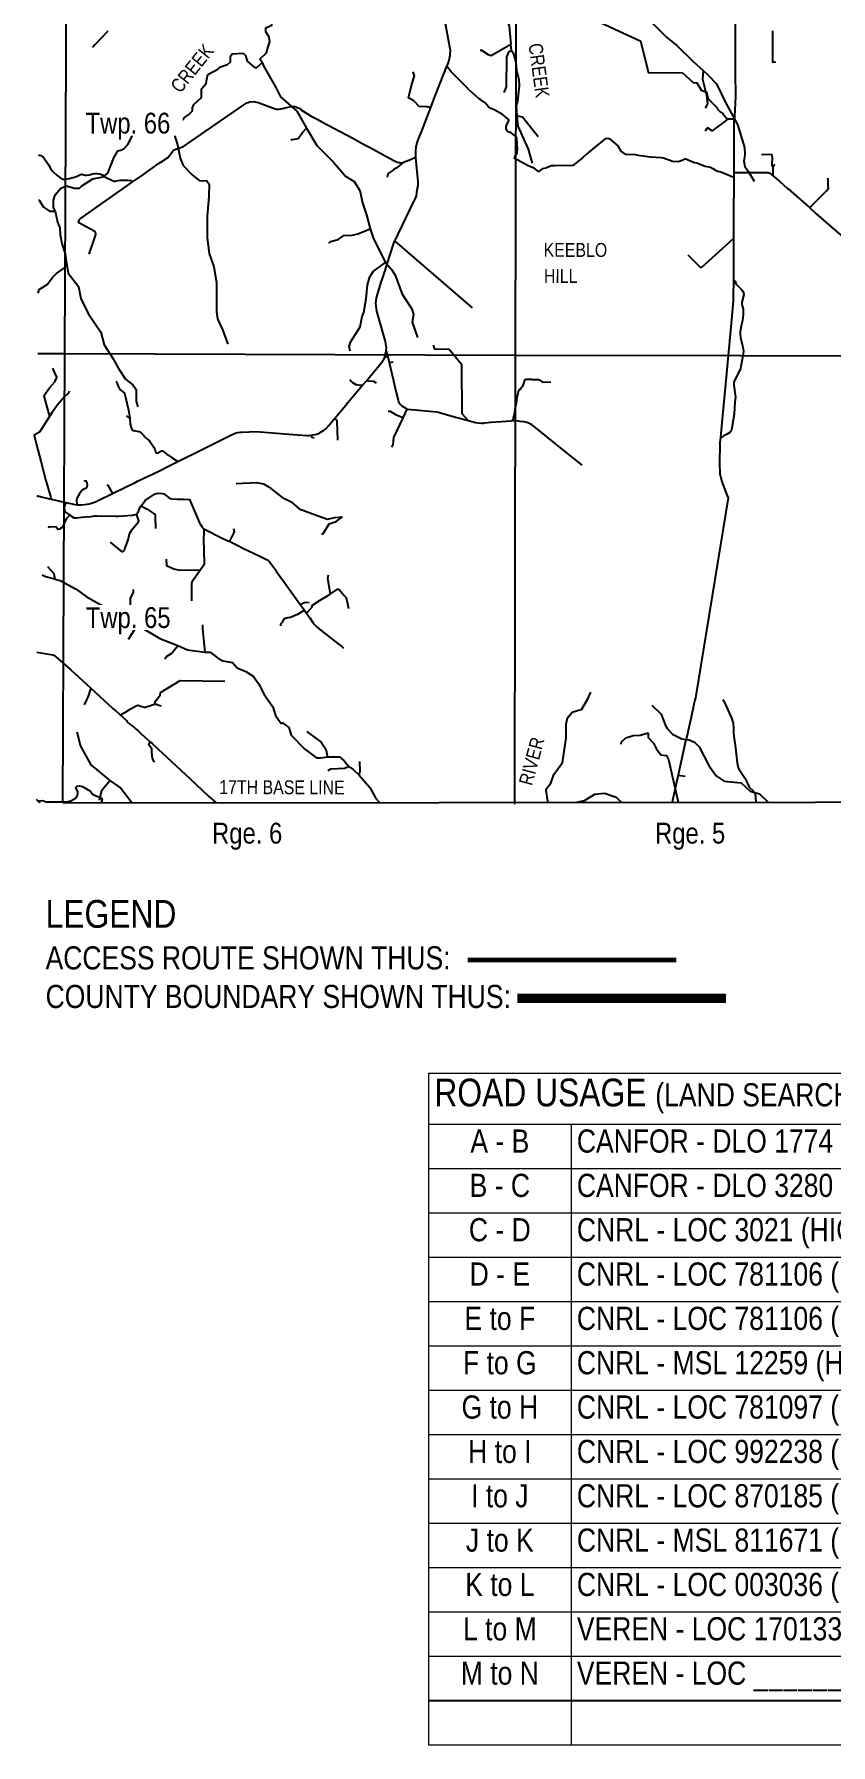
# Model space of a CAD drawing. Extents: x 408473 to 428843, y 6046006 to 6059852.
# Drawn here: x 422312 to 422656, y 6050219 to 6050958 of the extents above; entities that cross this region are included whole.
import ezdxf
from ezdxf.enums import TextEntityAlignment as Align

# ---------------------------------------------------------------- set-up
doc = ezdxf.new("R2010")
doc.units = 0
doc.header["$LTSCALE"] = 5
doc.linetypes.add('BORDER2', pattern=[22.225, 6.35, -3.175, 6.35, -3.175, 0, -3.175])
doc.layers.get('Defpoints').update_dxf_attribs({"color": 9})
doc.layers.add('2', color=7, linetype='Continuous', true_color=0x6e6e6e)
for name, color, linetype in [('21', 160, 'Continuous'), ('24', 161, 'Continuous'), ('3', 3, 'Continuous'), ('33', 20, 'Continuous'), ('35', 37, 'Continuous'), ('36', 37, 'Continuous'), ('38', 37, 'Continuous'), ('CG-NOTES', 7, 'Continuous'), ('L-TITLEDB', 4, 'Continuous'), ('P-PROPOSED', 10, 'Continuous'), ('T-WATER', 160, 'Continuous')]:
    doc.layers.add(name, color=color, linetype=linetype)
doc.layers.add('AS-COUNTY', color=7, linetype='BORDER2', lineweight=60, true_color=0xcc33ff)
doc.styles.add('0', font='ARIALN.TTF')
doc.styles.add('80', font='ARIALN.TTF', dxfattribs={"height": 10})
doc.styles.add('BOLD', font='ARIALNB.TTF')

# ---------------------------------------------------------------- blocks, each defined once
blk = doc.blocks.new('*U82')
h = blk.add_hatch(color=255)
edge = h.paths.add_edge_path()
edge.add_line((-44, -28.5), (44, -28.5))
edge.add_arc((44, -22.5), 6, 270, 360)
edge.add_line((50, -22.5), (50, 21))
edge.add_arc((44, 21), 6, 0, 90)
edge.add_line((44, 27), (-44, 27))
edge.add_arc((-44, 21), 6, 90, 180)
edge.add_line((-50, 21), (-50, -22.5))
edge.add_arc((-44, -22.5), 6, 180, 270)
at = {"color": 1, "flags": 128}
blk.add_lwpolyline([(-44, -28.5, 3, 3, 0), (44, -28.5, 3, 3, 0.414214), (50, -22.5, 3, 3, 0), (50, 21, 3, 0, 0.414214), (44, 27, 0, 0, 0), (-44, 27, 0, 0, 0.414214), (-50, 21, 0, 0, 0), (-50, -22.5, 0, 3, 0.414214)], format="xyseb", close=True, dxfattribs=at)
for points in [[(-291.22, -3.22, 0, 7.5, 0), (0, 0, 0, 0, 0)], [(248.95, -435.96, 0, 7.5, 0), (0, 0, 0, 0, 0)]]:
    blk.add_lwpolyline(points, format="xyseb", dxfattribs=at)
at = {"color": 1, "style": '80'}
blk.add_attdef('ENTER_TEXT_001', (-26.85, -4.92), '', height=10, dxfattribs=at)
blk = doc.blocks.new('*T86')
at = {"color": 0, "lineweight": -2, "transparency": 16777216}
blk.add_line((0, -270.93), (646.86, -270.93), dxfattribs=at)
at = {"layer": 'Defpoints', "color": 8, "linetype": 'ByBlock', "lineweight": 0, "transparency": 16777216}
for p, q in [((0, 0), (646.86, 0)), ((0, 0), (0, -290.08)), ((646.86, 0), (646.86, -290.08)), ((0, -21.97), (646.86, -21.97)), ((61.54, -21.97), (61.54, -290.08)), ((581.89, -21.97), (581.89, -290.08)), ((0, -41.12), (646.86, -41.12)), ((0, -60.27), (646.86, -60.27)), ((0, -79.42), (646.86, -79.42)), ((0, -98.57), (646.86, -98.57)), ((0, -117.72), (646.86, -117.72)), ((0, -136.87), (646.86, -136.87)), ((0, -156.02), (646.86, -156.02)), ((0, -175.17), (646.86, -175.17)), ((0, -194.32), (646.86, -194.32)), ((0, -213.47), (646.86, -213.47)), ((0, -232.63), (646.86, -232.63)), ((0, -251.78), (646.86, -251.78)), ((0, -290.08), (646.86, -290.08))]:
    blk.add_line(p, q, dxfattribs=at)
at = {"color": 154, "transparency": 16777216, "insert": (2.5, -2.33), "char_height": 11.99472, "width": 641.8587, "attachment_point": 1, "style": 'BOLD'}
blk.add_mtext('{\\fArial Narrow|b0|i0|c0|p34;\\C14;ROAD USAGE\\fArial Narrow|b1|i0|c0|p34;\\H0.99999x; \\fArial Narrow|b0|i0|c0|p34;\\H0.83333x;\\C256;(LAND SEARCH CURRENT AS OF 09/18/24)}', dxfattribs=at)
at = {"transparency": 16777216, "style": '0'}
for s, insert, char_height, width, attachment_point in [('A - B', (30.77, -24.3), 9.996, 56.5425, 2), ('CANFOR - DLO 1774 (HIGH GRADE GRAVEL ROAD) CANFOR CUT-ACROSS', (64.04, -24.3), 9.9956, 515.3471, 1), ('11.6 km', (644.36, -24.3), 9.996, 59.9736, 3), ('B - C', (30.77, -43.45), 9.996, 56.5425, 2), ('CANFOR - DLO 3280 (HIGH GRADE GRAVEL ROAD) CANFOR CUT-ACROSS', (64.04, -43.45), 9.9956, 515.3471, 1), ('28.3 km', (644.36, -43.45), 9.996, 59.9736, 3), ('C - D', (30.77, -62.6), 9.996, 56.5425, 2), ("CNRL - LOC 3021 (HIGH GRADE GRAVEL ROAD) - 'D' ROAD", (64.04, -62.6), 9.9956, 515.3471, 1), ('4.9 km', (644.36, -62.6), 9.996, 59.9736, 3), ("CNRL - LOC 781106 (HIGH GRADE GRAVEL ROAD) - SOUTH 'D' ROAD", (64.04, -81.75), 9.9956, 515.3471, 1), ('1.4 km', (644.36, -81.75), 9.996, 59.9736, 3), ('D - E', (30.77, -81.75), 9.996, 56.5425, 2), ('E to F', (30.77, -100.9), 9.996, 56.5425, 2), ("CNRL - LOC 781106 (HIGH GRADE GRAVEL ROAD) - SOUTH 'D' ROAD", (64.04, -100.9), 9.9956, 515.3471, 1), ('1.5 km', (644.36, -100.9), 9.996, 59.9736, 3), ('F to G', (30.77, -120.05), 9.996, 56.5425, 2), ("CNRL - MSL 12259 (HIGH GRADE GRAVEL ROAD) - SOUTH 'D' ROAD", (64.04, -120.05), 9.9956, 515.3471, 1), ('0.1 km', (644.36, -120.05), 9.996, 59.9736, 3), ('G to H', (30.77, -139.2), 9.996, 56.5425, 2), ("CNRL - LOC 781097 (HIGH GRADE GRAVEL ROAD) - SOUTH 'D' ROAD", (64.04, -139.2), 9.9956, 515.3471, 1), ('4.7 km', (644.36, -139.2), 9.996, 59.9736, 3), ('H to I', (30.77, -158.36), 9.996, 56.5425, 2), ("CNRL - LOC 992238 (HIGH GRADE GRAVEL ROAD) - SOUTH 'D' ROAD", (64.04, -158.36), 9.9956, 515.3471, 1), ('0.5 km', (644.36, -158.36), 9.996, 59.9736, 3), ("CNRL - LOC 870185 (HIGH GRADE GRAVEL ROAD) - SOUTH 'D' ROAD", (64.04, -177.51), 9.9956, 515.3471, 1), ('2.7 km', (644.36, -177.51), 9.996, 59.9736, 3), ('I to J', (30.77, -177.51), 9.996, 56.5425, 2), ('J to K', (30.77, -196.66), 9.996, 56.5425, 2), ("CNRL - MSL 811671 (HIGH GRADE GRAVEL ROAD) - SOUTH 'D' ROAD", (64.04, -196.66), 9.9956, 515.3471, 1), ('0.1 km', (644.36, -196.66), 9.996, 59.9736, 3), ('K to L', (30.77, -215.81), 9.996, 56.5425, 2), ('CNRL - LOC 003036 (HIGH GRADE GRAVEL ROAD) - BIRCH WOOD ROAD', (64.04, -215.81), 9.9956, 515.3471, 1), ('0.3 km', (644.36, -215.81), 9.996, 59.9736, 3), ('L to M', (30.77, -234.96), 9.996, 56.5425, 2), ('VEREN - LOC 170133 (WINTER ACCESS) - BIRCH WOOD ROAD', (64.04, -234.96), 9.9956, 515.3471, 1), ('0.5 km', (644.36, -234.96), 9.996, 59.9736, 3), ('M to N', (30.77, -254.11), 9.996, 56.5425, 2), ('VEREN - LOC ______ (WINTER ACCESS) - BIRCH WOOD ROAD', (64.04, -254.11), 9.9956, 515.3471, 1), ('1.2 km', (644.36, -254.11), 9.996, 59.9736, 3), ('57.8 km', (644.36, -273.26), 9.996, 59.9736, 3)]:
    blk.add_mtext(s, dxfattribs=dict(at, insert=insert, char_height=char_height, width=width, attachment_point=attachment_point))

msp = doc.modelspace()

# ---------------------------------------------------------------- linework, layer by layer
at = {"layer": '2', "linetype": 'Continuous', "flags": 128}
for points in [[(422325.246, 6050820.087), (422326.08, 6051013.989)], [(422520.204, 6051013.339), (422519.784, 6050819.45)], [(422313.582, 6050820.151), (422325.246, 6050820.087)], [(422324.415, 6050626.079), (422325.246, 6050820.087)], [(422325.246, 6050820.087), (422519.784, 6050819.45)], [(422519.784, 6050819.45), (422519.368, 6050625.446)], [(422519.784, 6050819.45), (422714.35, 6050819.144)]]:
    msp.add_lwpolyline(points, dxfattribs=at)
at = {"layer": '2', "flags": 128}
msp.add_lwpolyline([(422324.415, 6050626.079), (423299.348, 6050626.932)], dxfattribs=at)
at = {"layer": '24', "linetype": 'Continuous', "flags": 128}
for points in [[(422518.089, 6050951.024), (422517.853, 6050953.769)], [(422352.767, 6050696.794), (422356.543, 6050702.766)], [(422356.543, 6050702.766), (422353.307, 6050704.528)]]:
    msp.add_lwpolyline(points, dxfattribs=at)
at = {"layer": '33', "linetype": 'Continuous', "flags": 128}
for points in [[(422614.711, 6050971.865), (422614.711, 6050971.459), (422614.701, 6050961.555), (422614.698, 6050958.45), (422614.696, 6050957.475), (422614.683, 6050952.126), (422614.675, 6050949.051), (422614.661, 6050943.207), (422614.695, 6050941.697), (422614.94, 6050930.965), (422614.787, 6050928.344), (422614.584, 6050924.953), (422614.468, 6050923.008)], [(422614.275, 6050898.273), (422614.346, 6050920.175), (422614.382, 6050921.557)], [(422614.468, 6050923.008), (422614.388, 6050921.657), (422614.382, 6050921.557)], [(422614.138, 6050869.953), (422614.14, 6050870.278), (422614.194, 6050878.312), (422614.223, 6050882.641), (422614.286, 6050892.02), (422614.279, 6050896.227)], [(422614.114, 6050850.768), (422614.115, 6050850.816), (422614.138, 6050869.953)], [(422608.564, 6050783.904), (422608.969, 6050788.62), (422609.128, 6050790.349), (422610.929, 6050809.955), (422611.501, 6050816.188), (422611.935, 6050820.912), (422612.666, 6050828.444), (422613.993, 6050842.72), (422614.083, 6050845.731), (422614.114, 6050850.768)], [(422608.14, 6050781.227), (422607.959, 6050772.545), (422608.093, 6050768.259), (422608.862, 6050765.281), (422609.099, 6050764.363), (422610.97, 6050759.423), (422611.697, 6050757.728)], [(422608.14, 6050781.227), (422608.444, 6050782.506), (422608.564, 6050783.904)], [(422611.697, 6050757.728), (422597.765, 6050672.208), (422597.556, 6050671.371), (422597.322, 6050670.434), (422596.934, 6050668.644), (422596.274, 6050665.603), (422596.064, 6050664.635), (422595.997, 6050664.328), (422593.657, 6050654.004), (422593.337, 6050652.719), (422590.687, 6050640.779), (422590.067, 6050637.988)], [(422590.067, 6050637.988), (422589.405, 6050635.004), (422589.117, 6050633.486), (422587.676, 6050627.084), (422587.503, 6050626.315)]]:
    msp.add_lwpolyline(points, dxfattribs=at)
at = {"layer": '35', "linetype": 'Continuous', "flags": 128}
for points in [[(422485.63, 6050983.811), (422485.66, 6050983.652), (422485.894, 6050982.391), (422487.994, 6050971.066), (422489.093, 6050965.145), (422491.558, 6050951.855), (422491.622, 6050950.975), (422491.556, 6050949.645), (422491.519, 6050948.914), (422491.228, 6050947.357), (422490.725, 6050945.891), (422490.164, 6050944.446), (422490.076, 6050944.22)], [(422608.235, 6050924.489), (422607.296, 6050925.564), (422607.086, 6050926.149), (422603.259, 6050929.998), (422602.537, 6050932.868), (422600.357, 6050933.54), (422598.314, 6050936.839), (422596.8, 6050937.067), (422592.046, 6050941.288), (422577.418, 6050941.216), (422573.957, 6050954.913), (422552.871, 6050964.731), (422545.85, 6050973.427)], [(422490.076, 6050944.22), (422488.792, 6050940.912), (422485.093, 6050931.382), (422484.655, 6050930.256), (422483.151, 6050926.379), (422479.082, 6050915.898), (422478.229, 6050913.797), (422477.956, 6050913.125), (422477.559, 6050911.954), (422477.457, 6050911.653), (422476.848, 6050909.252), (422476.701, 6050907.748), (422476.7, 6050907.714)], [(422490.076, 6050944.22), (422490.431, 6050943.822)], [(422558.718, 6050912.967), (422552.344, 6050907.819), (422550.512, 6050906.256), (422548.737, 6050904.712), (422545.885, 6050902.377), (422544.653, 6050901.37), (422536.824, 6050901.124), (422535.442, 6050901.13), (422534.643, 6050900.929), (422534.382, 6050900.863), (422533.915, 6050900.632), (422533.262, 6050900.309), (422533.058, 6050900.208), (422531.42, 6050899.902), (422529.872, 6050898.7), (422529.827, 6050898.804), (422527.868, 6050900.189), (422527.301, 6050900.402), (422527.14, 6050900.463), (422526.979, 6050900.523), (422526.004, 6050900.891), (422525.38, 6050901.23), (422520.845, 6050903.696), (422519.374, 6050904.325), (422519.924, 6050905.602), (422520.605, 6050906.863), (422520.767, 6050908.278), (422520.408, 6050912.925), (422520.06, 6050913.679), (422519.457, 6050914.339), (422517.922, 6050915.499), (422517.159, 6050915.735), (422516.333, 6050916.249), (422515.873, 6050917.143), (422515.865, 6050918.197), (422516.303, 6050919.29), (422516.971, 6050920.589), (422517.028, 6050921.067), (422516.59, 6050921.535), (422514.153, 6050923.449), (422512.895, 6050924.1), (422510.984, 6050925.302), (422510.361, 6050925.461), (422509.218, 6050925.957), (422508.169, 6050926.721), (422507.526, 6050927.467), (422507.128, 6050928.045), (422504.869, 6050929.724), (422504.24, 6050930.087), (422499.336, 6050934.445), (422499.246, 6050934.525), (422493.277, 6050940.604), (422492.959, 6050940.928), (422492.045, 6050941.859), (422490.431, 6050943.822)], [(422593.325, 6050904.232), (422591.85, 6050903.559), (422590.063, 6050902.86), (422587.699, 6050903.118), (422583.715, 6050904.483), (422582.809, 6050904.67), (422578.054, 6050904.874), (422572.904, 6050905.692), (422571.719, 6050905.96), (422567.452, 6050906.071), (422565.442, 6050907.516), (422564.176, 6050909.81), (422561.379, 6050912.346), (422560.259, 6050912.824), (422558.718, 6050912.967)], [(422476.7, 6050907.714), (422476.694, 6050907.486), (422476.662, 6050906.225), (422476.691, 6050904.738)], [(422476.691, 6050904.738), (422477.557, 6050895.769), (422477.647, 6050894.319), (422477.635, 6050892.793), (422477.167, 6050889.644), (422476.897, 6050888.277), (422476.337, 6050886.823), (422475.815, 6050885.736), (422467.202, 6050867.808), (422464.279, 6050858.925), (422463.58, 6050856.456), (422462.267, 6050852.523), (422462.122, 6050852.087), (422461.869, 6050851.331), (422459.948, 6050845.226), (422459.689, 6050844.217), (422459.502, 6050842.93), (422459.417, 6050841.81), (422459.482, 6050840.564), (422459.632, 6050839.572), (422459.889, 6050838.396), (422463.6, 6050825.36), (422463.978, 6050822.631), (422463.928, 6050821.492)], [(422593.325, 6050904.232), (422593.92, 6050904.017), (422596.322, 6050902.939), (422597.23, 6050902.649), (422598.139, 6050902.507), (422598.546, 6050902.373), (422598.927, 6050902.247), (422600.692, 6050901.467), (422601.744, 6050901.073), (422604.057, 6050900.551), (422605.142, 6050900.026), (422606.209, 6050899.327), (422607.251, 6050898.935), (422608.483, 6050898.563), (422611.041, 6050897.519), (422613.028, 6050896.708)], [(422613.028, 6050896.708), (422614.279, 6050896.227)], [(422614.11, 6050851.594), (422614.798, 6050851.318), (422615.015, 6050850.327), (422615.328, 6050849.901), (422617.477, 6050847.796), (422617.927, 6050847.236), (422618.294, 6050846.448), (422618.406, 6050845.602), (422617.632, 6050842.3), (422617.652, 6050841.497), (422617.731, 6050840.794), (422618.162, 6050839.284), (422618.231, 6050838.495), (422618.222, 6050837.553), (422618.217, 6050836.963), (422617.909, 6050834.444), (422617.605, 6050833.186), (422617.172, 6050831.397), (422616.833, 6050829.547), (422616.866, 6050828.717), (422616.909, 6050828.45), (422617.098, 6050827.08), (422617.893, 6050823.498), (422618.08, 6050822.828), (422618.211, 6050821.997), (422618.277, 6050821.089), (422617.733, 6050817.501), (422617.209, 6050814.554), (422616.965, 6050813.624), (422614.959, 6050809.502), (422614.203, 6050807.949), (422614.1, 6050807.135), (422614.155, 6050806.393), (422614.783, 6050802.313), (422614.839, 6050801.202), (422614.637, 6050799.187), (422614.238, 6050793.91), (422613.203, 6050787.196), (422612.889, 6050786.512), (422612.577, 6050786.19), (422612.403, 6050786.011), (422611.039, 6050785.195), (422609.887, 6050784.63), (422608.508, 6050783.74)], [(422499.627, 6050791.045), (422496.793, 6050794.025), (422496.636, 6050815.299), (422491.168, 6050821.81), (422485.021, 6050821.998), (422484.489, 6050823.686)], [(422463.928, 6050821.492), (422463.749, 6050820.562), (422463.347, 6050818.945), (422463.071, 6050818.085), (422462.634, 6050817.16), (422462.083, 6050816.17), (422461.605, 6050815.474), (422460.474, 6050814.068), (422455.874, 6050808.793), (422455.298, 6050808.134), (422453.788, 6050806.403)], [(422463.2, 6050818.334), (422463.976, 6050818.843), (422464.749, 6050818.86)], [(422463.928, 6050821.492), (422464.344, 6050820.541), (422467.169, 6050808.258), (422468.18, 6050803.86), (422469.14, 6050799.96), (422469.402, 6050799.299), (422470.144, 6050798.095), (422470.717, 6050797.543), (422471.464, 6050797.024), (422472.176, 6050796.604), (422472.946, 6050796.04)], [(422526.94, 6050808.914), (422524.46, 6050808.898), (422523.763, 6050808.609), (422523.283, 6050807.133), (422522.705, 6050805.697), (422522.135, 6050805.164), (422521.688, 6050804.499), (422521.331, 6050804.311), (422521.145, 6050804.033), (422521.055, 6050803.64), (422520.452, 6050800.837), (422520.113, 6050798.636), (422520.003, 6050797.801), (422519.616, 6050796.04), (422519.25, 6050793.577), (422519.039, 6050792.827), (422518.845, 6050792.061), (422518.633, 6050791.542), (422518.574, 6050791.095)], [(422526.94, 6050808.914), (422529.732, 6050808.958), (422530.371, 6050808.609), (422531.402, 6050807.849), (422531.69, 6050807.798), (422535.093, 6050807.876)], [(422373.968, 6050773.445), (422384.018, 6050778.447), (422396.861, 6050784.925), (422398.851, 6050785.714), (422399.732, 6050785.954), (422401.148, 6050786.088), (422401.74, 6050786.123), (422404.835, 6050786.305), (422407.791, 6050786.382), (422421.968, 6050785.35), (422429.781, 6050784.782), (422430.892, 6050784.781), (422431.539, 6050784.873), (422432.355, 6050784.988), (422433.388, 6050785.188), (422433.955, 6050785.356), (422434.431, 6050785.498), (422434.434, 6050785.498), (422435.441, 6050785.945), (422436.251, 6050786.37), (422436.993, 6050786.876), (422437.771, 6050787.502), (422438.908, 6050788.698), (422447.254, 6050798.628), (422447.508, 6050798.931), (422453.788, 6050806.403)], [(422472.946, 6050796.04), (422476.656, 6050795.739), (422481.033, 6050795.384), (422486, 6050794.879), (422493.943, 6050792.688)], [(422471.185, 6050792.29), (422467.108, 6050783.834), (422467.035, 6050782.242), (422466.956, 6050780.869), (422466.381, 6050779.65)], [(422493.943, 6050792.688), (422496.845, 6050791.887), (422502.598, 6050790.3), (422503.542, 6050790.167), (422505.132, 6050790.082), (422505.843, 6050790.097), (422506.335, 6050790.176), (422509.331, 6050790.42), (422513.773, 6050790.78), (422517.796, 6050791.044), (422519.124, 6050791.131), (422520.972, 6050791.048), (422521.739, 6050790.922), (422523.365, 6050790.772), (422524.107, 6050790.649), (422525.143, 6050790.296), (422526.12, 6050789.891), (422526.745, 6050789.415), (422526.781, 6050789.387)], [(422526.781, 6050789.387), (422526.907, 6050789.29), (422527.066, 6050789.169), (422536.887, 6050781.258), (422537.597, 6050780.687), (422548.579, 6050771.954)], [(422330.626, 6050754.824), (422332.274, 6050754.776), (422333.671, 6050754.856), (422334.785, 6050755.045), (422335.688, 6050755.199), (422337.112, 6050755.609), (422338.433, 6050755.99), (422339.969, 6050756.782), (422351.782, 6050762.543), (422355.042, 6050764.133), (422355.397, 6050764.306), (422356.646, 6050764.915), (422365.778, 6050769.368), (422370.253, 6050771.596), (422373.968, 6050773.445)], [(422313.341, 6050758.652), (422313.593, 6050758.593)], [(422313.593, 6050758.593), (422315.07, 6050758.234), (422317.523, 6050757.638), (422318.667, 6050757.359), (422319.305, 6050757.211), (422325.646, 6050755.737)], [(422327.409, 6050750.318), (422325.988, 6050748.865), (422325.261, 6050747.615), (422324.658, 6050746.17), (422324.049, 6050744.963), (422322.991, 6050744.303), (422322.2, 6050744.086), (422321.502, 6050745.064), (422318.317, 6050745.23), (422318.248, 6050744.751)], [(422325.646, 6050755.737), (422329.625, 6050754.904), (422330.626, 6050754.824)], [(422364.239, 6050668.677), (422364.215, 6050669.762), (422366.336, 6050672.541), (422366.604, 6050673.723), (422375.099, 6050678.833), (422394.345, 6050678.642)], [(422336.366, 6050675.705), (422336.324, 6050675.223), (422336.069, 6050674.305), (422335.158, 6050671.718), (422334.637, 6050670.536), (422333.511, 6050668.388)], [(422609.459, 6050670.648), (422609.684, 6050670.276), (422610.176, 6050669.374), (422612.146, 6050664.924), (422612.2, 6050664.803), (422612.789, 6050663.445), (422613.358, 6050662.132), (422613.789, 6050660.95), (422613.864, 6050660.561), (422614.015, 6050657.796), (422613.983, 6050656.295), (422614.126, 6050654.857), (422614.859, 6050649.804), (422615.218, 6050647.078), (422615.619, 6050643.267), (422615.989, 6050641.124), (422616.423, 6050640.472), (422619.063, 6050636.505), (422619.354, 6050635.943), (422619.996, 6050634.425), (422620.831, 6050632.79), (422622.31, 6050631.314), (422623.389, 6050630.139), (422623.725, 6050626.346)], [(422330.907, 6050629.607), (422330.789, 6050630.965), (422330.303, 6050631.883), (422329.953, 6050632.672), (422330.536, 6050633.283), (422331.595, 6050633.44), (422332.797, 6050633.135), (422333.807, 6050632.495), (422334.95, 6050631.857), (422336.226, 6050631.222), (422337.187, 6050629.85), (422338.395, 6050629.28), (422339.87, 6050628.65), (422340.877, 6050628.142), (422341.289, 6050627.554), (422340.918, 6050626.101)], [(422590.067, 6050637.988), (422593.11, 6050637.595)]]:
    msp.add_lwpolyline(points, dxfattribs=at)
at = {"layer": '36', "linetype": 'Continuous', "flags": 128}
for points in [[(422343.861, 6050959.391), (422341.137, 6050956.54), (422338.247, 6050953.427), (422337.235, 6050952.37)], [(422630.842, 6050959.477), (422630.907, 6050954.29), (422630.87, 6050946.108), (422631.179, 6050946.023), (422632.321, 6050946.056)], [(422483.11, 6050926.275), (422481.688, 6050926.64), (422478.26, 6050926.887), (422475.908, 6050929.25), (422473.666, 6050930.575), (422474.778, 6050935.318), (422476.072, 6050939.788), (422476.206, 6050939.936), (422475.633, 6050941.742)], [(422354.299, 6050894.148), (422358.715, 6050897.136), (422365.964, 6050902.281), (422366.664, 6050902.753), (422369.974, 6050904.986), (422370.229, 6050905.237), (422370.498, 6050905.686), (422372.205, 6050907.933), (422372.759, 6050908.29), (422376.099, 6050909.385), (422376.511, 6050909.556), (422379.846, 6050911.775), (422402.493, 6050927.497), (422403.806, 6050928.347), (422404.486, 6050928.614), (422404.59, 6050928.655), (422405.208, 6050928.83), (422405.346, 6050928.837), (422406.809, 6050928.907), (422407.435, 6050928.866), (422408.789, 6050928.486), (422416.429, 6050925.69), (422416.801, 6050925.627), (422417.226, 6050925.634), (422417.777, 6050925.644), (422419.293, 6050925.901), (422419.342, 6050925.909), (422421.618, 6050926.509), (422423.105, 6050926.75), (422424.114, 6050926.823), (422424.634, 6050926.75), (422425.132, 6050926.599), (422426.721, 6050925.883), (422427.155, 6050925.603), (422427.459, 6050925.297), (422428.129, 6050924.792), (422431.601, 6050922.642), (422431.898, 6050922.488), (422434.207, 6050921.287), (422435.965, 6050920.373), (422449.876, 6050912.948), (422453.942, 6050910.695), (422453.966, 6050910.683), (422456.783, 6050909.225), (422462.628, 6050906.075), (422464.2, 6050905.272), (422467.081, 6050903.675), (422468.188, 6050903.061), (422468.872, 6050902.78), (422469.574, 6050902.594), (422469.921, 6050902.557), (422470.006, 6050902.548), (422471.197, 6050902.576), (422471.396, 6050902.637)], [(422611.076, 6050921.737), (422611.06, 6050920.855), (422604.768, 6050916.288), (422602.802, 6050917.534), (422602.406, 6050917.279), (422602.087, 6050916.648), (422601.791, 6050916.135)], [(422608.235, 6050924.489), (422608.638, 6050924.411), (422608.868, 6050924.241), (422609.189, 6050923.919), (422609.723, 6050923.274), (422610.234, 6050922.644), (422611.008, 6050921.803), (422611.367, 6050921.454), (422611.551, 6050921.399), (422612.054, 6050921.433), (422613.525, 6050921.448), (422614.36, 6050921.462)], [(422313.917, 6050905.792), (422314.267, 6050905.789), (422314.829, 6050905.665), (422315.357, 6050905.384), (422315.845, 6050905.008), (422318.076, 6050901.923), (422319.034, 6050900.101), (422319.548, 6050899.377), (422320.055, 6050898.786), (422321.903, 6050897.023), (422322.907, 6050896.236), (422323.661, 6050895.717), (422324.362, 6050895.432), (422324.854, 6050895.379), (422325.452, 6050895.394), (422326.291, 6050895.574), (422327.235, 6050895.701), (422330.234, 6050896.623), (422331.984, 6050897.497), (422332.475, 6050897.554), (422334.082, 6050897.2), (422334.803, 6050897.149), (422335.865, 6050897.354), (422337.199, 6050897.723), (422338.127, 6050897.869), (422339.211, 6050897.828), (422340.088, 6050897.72), (422340.823, 6050897.538), (422341.576, 6050897.117), (422342.659, 6050896.314), (422343.057, 6050896.124), (422345.841, 6050894.793), (422346.402, 6050894.636), (422346.924, 6050894.595), (422347.577, 6050894.758), (422349.089, 6050895.024), (422350.587, 6050895.068), (422350.686, 6050895.059), (422352.229, 6050894.931), (422353.476, 6050894.907), (422353.812, 6050894.84), (422354.022, 6050894.619), (422354.299, 6050894.148)], [(422626.048, 6050906.063), (422630.317, 6050906.176), (422630.571, 6050905.966), (422630.668, 6050904.56), (422630.626, 6050902.134), (422630.629, 6050901.495), (422630.754, 6050901.027), (422631.18, 6050900.641)], [(422471.396, 6050902.637), (422470.231, 6050901.651), (422468.261, 6050900.187), (422467.367, 6050899.623), (422466.552, 6050899.034), (422465.259, 6050898.222), (422464.913, 6050897.884), (422464.684, 6050897.661), (422464.521, 6050897.216), (422464.445, 6050896.236)], [(422476.691, 6050904.738), (422474.525, 6050903.814), (422472.682, 6050903.028), (422471.396, 6050902.637)], [(422614.275, 6050898.273), (422621.572, 6050898.322), (422628.287, 6050898.357), (422628.953, 6050898.312), (422629.338, 6050898.211), (422629.683, 6050898.008), (422630.687, 6050897.169)], [(422631.107, 6050896.827), (422631.091, 6050897.534), (422631.18, 6050900.641)], [(422631.18, 6050900.641), (422631.237, 6050900.863), (422631.519, 6050901.418), (422632.06, 6050901.787)], [(422335.754, 6050863.031), (422337.927, 6050869.356), (422338.602, 6050871.462), (422338.63, 6050871.986), (422338.52, 6050872.296), (422338.459, 6050872.47), (422338.266, 6050872.679), (422338.116, 6050872.841), (422331.215, 6050876.585), (422331.14, 6050876.884), (422331.592, 6050878.043), (422331.637, 6050878.158), (422331.804, 6050878.358), (422343.074, 6050886.269), (422354.299, 6050894.148)], [(422630.687, 6050897.169), (422631.376, 6050896.613), (422633.484, 6050894.911), (422633.832, 6050894.631), (422637.402, 6050891.463), (422637.666, 6050891.228), (422646.733, 6050883.277), (422649.621, 6050880.668), (422656.003, 6050875.054), (422660.374, 6050871.209), (422672.996, 6050860.758), (422685.79, 6050850.038)], [(422646.911, 6050883.11), (422649.29, 6050885.475), (422650.977, 6050887.217), (422652.627, 6050888.862), (422654.214, 6050890.449), (422654.906, 6050891.223), (422654.971, 6050891.505), (422654.932, 6050892.859), (422654.843, 6050895.201), (422654.726, 6050895.916)], [(422467.705, 6050868.705), (422501.196, 6050839.788)], [(422614.138, 6050869.953), (422612.237, 6050868.238), (422600.158, 6050857.346), (422599.973, 6050857.306), (422599.781, 6050857.341), (422594.38, 6050862.624)], [(422465.329, 6050816.311), (422467.026, 6050816.596)], [(422316.18, 6050801.773), (422318.648, 6050805.244), (422320.927, 6050807.895), (422321.127, 6050808.246), (422321.802, 6050809.787), (422321.761, 6050810.098), (422321.217, 6050811.125), (422319.996, 6050813.766)], [(422453.788, 6050806.403), (422452.806, 6050806.288), (422451.42, 6050806.534), (422451.095, 6050806.662), (422449.66, 6050807.491), (422448.976, 6050808.042), (422448.956, 6050808.062), (422448.283, 6050808.737)], [(422316.18, 6050801.773), (422317.652, 6050796.511), (422318.648, 6050792.957)], [(422327.063, 6050803.893), (422326.873, 6050803.144), (422326.69, 6050802.81), (422325.905, 6050802.238), (422324.939, 6050801.28), (422322.257, 6050798.099), (422319.635, 6050794.504), (422318.648, 6050792.957)], [(422347.208, 6050807.993), (422347.646, 6050807.795), (422347.836, 6050807.037), (422348.079, 6050806.297), (422349, 6050804.637), (422350.2, 6050803.729), (422350.907, 6050803.086), (422351.198, 6050802.486), (422352.725, 6050795.589), (422353.254, 6050792.216)], [(422455.668, 6050808.557), (422455.959, 6050808.379), (422458.525, 6050808.237), (422459.705, 6050807.463)], [(422471.185, 6050792.29), (422468.471, 6050793.426), (422465.934, 6050795.062), (422464.922, 6050795.038)], [(422472.946, 6050796.04), (422471.185, 6050792.29)], [(422318.648, 6050792.957), (422315.874, 6050788.585), (422314.267, 6050786.122), (422312.007, 6050784.892), (422312.97, 6050780.685), (422314.813, 6050773.587), (422316.95, 6050765.768), (422319.122, 6050757.95), (422319.293, 6050757.214)], [(422353.254, 6050792.216), (422351.802, 6050793.216)], [(422353.254, 6050792.216), (422353.502, 6050789.662), (422354.015, 6050787.664), (422354.164, 6050787.234), (422354.412, 6050786.962), (422354.9, 6050786.852), (422357.372, 6050786.389), (422357.652, 6050786.239), (422358.304, 6050785.769), (422359.263, 6050784.786), (422359.779, 6050784.174), (422361.281, 6050782.908), (422361.762, 6050782.364), (422363.894, 6050779.276), (422364.164, 6050778.832), (422364.435, 6050777.625), (422364.527, 6050777.384), (422365.106, 6050777.086), (422365.412, 6050777.183)], [(422441.685, 6050792.002), (422442.504, 6050791.289), (422442.632, 6050790.998), (422442.673, 6050790.721), (422442.96, 6050782.704)], [(422431.502, 6050784.867), (422431.942, 6050783.994), (422432.914, 6050783.677)], [(422365.412, 6050777.183), (422367.021, 6050778.069), (422367.42, 6050778.026), (422368.104, 6050777.473), (422369.476, 6050776.463), (422369.723, 6050776.305), (422371.56, 6050775.131), (422373.968, 6050773.445)], [(422330.626, 6050754.824), (422330.566, 6050755.343), (422330.438, 6050756.453), (422330.46, 6050756.982), (422330.57, 6050757.503), (422330.744, 6050757.917), (422331.648, 6050759.601), (422331.901, 6050760.074), (422332.317, 6050760.642), (422332.694, 6050760.989), (422332.755, 6050761.046), (422333.362, 6050761.491), (422334.663, 6050762.301), (422334.926, 6050762.686), (422334.998, 6050763.251), (422334.866, 6050764.312), (422334.737, 6050764.626), (422334.583, 6050764.838), (422334.232, 6050764.94), (422333.577, 6050765.132)], [(422313.34, 6050758.426), (422313.593, 6050758.593)], [(422325.646, 6050755.737), (422324.976, 6050753.906), (422324.956, 6050753.172), (422325.068, 6050752.428), (422325.306, 6050751.894), (422325.327, 6050751.867), (422325.505, 6050751.629), (422327.409, 6050750.318), (422328.959, 6050749.251), (422329.249, 6050749.155), (422329.855, 6050749.102), (422330.431, 6050749.129), (422332.433, 6050749.393), (422334.212, 6050749.558), (422336.465, 6050749.766), (422337.274, 6050749.874), (422338.143, 6050749.99), (422339.02, 6050749.998), (422347.11, 6050749.805), (422348.469, 6050749.818), (422354.418, 6050750.24), (422354.986, 6050750.407), (422355.836, 6050750.655), (422356.169, 6050750.925), (422356.744, 6050751.391), (422357.038, 6050751.883), (422357.345, 6050752.732), (422357.631, 6050753.522), (422357.999, 6050754.117), (422359.725, 6050756.356), (422359.976, 6050756.681), (422363.948, 6050759.394), (422364.643, 6050759.666), (422365.679, 6050759.849), (422367.367, 6050759.709), (422367.979, 6050759.566), (422368.422, 6050759.279), (422369.833, 6050758.049), (422370.843, 6050757.462), (422371.38, 6050757.324), (422371.655, 6050757.308), (422373.687, 6050757.188), (422373.925, 6050757.174), (422375.678, 6050757.222), (422376.576, 6050757.168), (422379.043, 6050757.132), (422379.043, 6050757.131), (422379.071, 6050757.065), (422383.457, 6050746.947), (422383.911, 6050746.087), (422384.37, 6050745.373), (422384.791, 6050744.877), (422385.289, 6050744.452)], [(422345.976, 6050759.712), (422344.077, 6050762.953), (422343.459, 6050763.459)], [(422356.083, 6050750.855), (422357.006, 6050747.822), (422356.917, 6050747.176), (422355.622, 6050745.611), (422353.832, 6050743.563), (422353.055, 6050742.025), (422352.694, 6050740.723), (422352.223, 6050739.17), (422351.125, 6050736.149), (422350.843, 6050735.095), (422350.345, 6050734.672), (422349.986, 6050734.531), (422344.948, 6050738.582)], [(422358.18, 6050754.352), (422360.817, 6050752.833), (422361.659, 6050752.384), (422363.861, 6050750.857), (422364.038, 6050750.671), (422364.183, 6050750.379), (422364.195, 6050749.86), (422364.333, 6050744.577)], [(422385.289, 6050744.452), (422385.27, 6050743.084), (422385.299, 6050742.202), (422385.153, 6050740.274), (422385.127, 6050739.934), (422385.356, 6050729.776), (422385.395, 6050729.473), (422385.331, 6050728.971), (422385.17, 6050728.522), (422384.062, 6050727.113), (422383.797, 6050726.733)], [(422385.289, 6050744.452), (422393.531, 6050740.25), (422396.129, 6050739.097), (422396.274, 6050739.018)], [(422398.091, 6050744.545), (422398.391, 6050743.043), (422396.274, 6050739.018)], [(422396.274, 6050739.018), (422397.317, 6050738.448), (422399.92, 6050737.175), (422402.176, 6050736.071), (422409.467, 6050732.534), (422411.53, 6050731.579), (422412.641, 6050731.002), (422413.015, 6050730.722), (422413.446, 6050730.262), (422414.232, 6050729.424), (422416.285, 6050726.548), (422416.56, 6050726.163), (422419.66, 6050721.819), (422424.388, 6050715.195), (422426.835, 6050711.767)], [(422369.023, 6050731.313), (422369.068, 6050728.606), (422372.307, 6050727.062), (422374.76, 6050726.612), (422383.797, 6050726.733)], [(422383.797, 6050726.733), (422383.477, 6050726.273), (422380.342, 6050721.774), (422380.104, 6050721.302), (422379.98, 6050720.616), (422379.944, 6050713.23)], [(422439.964, 6050716.349), (422439.754, 6050716.85), (422438.871, 6050723.084), (422439.088, 6050724.598)], [(422426.835, 6050711.767), (422427.672, 6050712.167), (422428.959, 6050712.783), (422430.817, 6050712.522)], [(422429.556, 6050707.956), (422431.944, 6050710.365), (422432.164, 6050711.358), (422435.562, 6050713.55), (422439.338, 6050715.941), (422443.06, 6050718.366), (422443.476, 6050718.375), (422443.776, 6050718.157), (422445.879, 6050715.588), (422446.662, 6050714.687), (422447.669, 6050710.049)], [(422428.668, 6050709.199), (422425.651, 6050707.41), (422422.733, 6050706.12), (422421.543, 6050705.952), (422420.931, 6050705.857), (422419.999, 6050705.487), (422419.017, 6050703.797)], [(422426.835, 6050711.767), (422428.668, 6050709.199)], [(422428.668, 6050709.199), (422430.875, 6050706.107), (422430.884, 6050706.095), (422430.996, 6050705.937), (422432.387, 6050703.988), (422433.119, 6050703.063), (422433.586, 6050702.471), (422433.632, 6050702.427), (422434.309, 6050701.778), (422435.88, 6050700.549), (422441.952, 6050695.801), (422444.818, 6050693.559), (422445.528, 6050692.904)], [(422418.495, 6050702.448), (422418.486, 6050703.002), (422418.829, 6050703.628), (422419.017, 6050703.797)], [(422418.495, 6050702.448), (422418.486, 6050703.002), (422418.829, 6050703.628), (422419.017, 6050703.797)], [(422313.077, 6050691.126), (422320.086, 6050689.99), (422320.361, 6050689.89), (422320.51, 6050689.835), (422320.969, 6050689.56), (422321.22, 6050689.28), (422327.896, 6050683.369), (422336.366, 6050675.705)], [(422336.366, 6050675.705), (422346.01, 6050666.849), (422347.307, 6050665.755), (422351.823, 6050661.636), (422351.954, 6050661.3), (422352.206, 6050660.989), (422353.397, 6050659.897), (422354.695, 6050659.062), (422355.425, 6050658.331), (422357.019, 6050657.003), (422358.23, 6050655.81), (422359.657, 6050654.574), (422362.075, 6050652.344)], [(422349.244, 6050663.989), (422351.796, 6050665.485), (422353.491, 6050666.482), (422355.399, 6050667.605), (422356.358, 6050668.16), (422356.697, 6050668.178), (422357.656, 6050667.926), (422359.564, 6050667.436), (422360.036, 6050667.386), (422360.843, 6050667.602), (422361.835, 6050667.955), (422363.877, 6050668.61), (422364.375, 6050668.702), (422364.762, 6050668.673), (422365.829, 6050668.235), (422366.837, 6050667.876)], [(422363.944, 6050643.679), (422363.032, 6050645.264), (422362.845, 6050647.905), (422362.824, 6050648.904), (422362.74, 6050649.38), (422362.197, 6050650.108), (422361.557, 6050651.108), (422362.075, 6050652.344)], [(422362.075, 6050652.344), (422362.876, 6050651.622), (422367.587, 6050647.373), (422379.219, 6050636.51), (422387.176, 6050629.078), (422390.432, 6050626.144)], [(422312.828, 6050627.62), (422314.036, 6050626.517), (422314.262, 6050626.286), (422314.466, 6050626.078)], [(422313.565, 6050626.947), (422315.531, 6050627.02), (422317.232, 6050626.469), (422317.582, 6050626.416), (422319.251, 6050626.463), (422321.194, 6050626.503), (422322.58, 6050626.535), (422324.175, 6050626.514), (422325.147, 6050626.513), (422325.61, 6050626.486), (422326.561, 6050626.536), (422327.133, 6050626.705), (422327.798, 6050626.899), (422328.832, 6050627.479), (422329.867, 6050628.017), (422330.426, 6050628.756), (422330.907, 6050629.607)]]:
    msp.add_lwpolyline(points, dxfattribs=at)
at = {"layer": 'AS-COUNTY', "ltscale": 0.8, "const_width": 3.998, "flags": 128}
msp.add_lwpolyline([(422520.687, 6050541.607), (422610.842, 6050541.607)], dxfattribs=at)
at = {"layer": 'L-TITLEDB', "linetype": 'Continuous', "flags": 128}
msp.add_lwpolyline([(422614.279, 6050896.227), (422614.275, 6050898.273)], dxfattribs=at)
at = {"layer": 'P-PROPOSED', "color": 90, "const_width": 1.999, "flags": 128}
msp.add_lwpolyline([(422499.182, 6050558.148), (422589.337, 6050558.148)], dxfattribs=at)
at = {"layer": 'T-WATER', "linetype": 'Continuous', "flags": 128}
for points in [[(422413.059, 6050952.528), (422413.782, 6050954.778), (422413.543, 6050956.775), (422412.058, 6050959.028), (422412.067, 6050960.775), (422414.569, 6050962.01), (422414.329, 6050963.758), (422411.853, 6050967.513), (422412.117, 6050970.256), (422414.363, 6050970.245), (422414.122, 6050971.743), (422411.396, 6050975.499)], [(422517.228, 6050977.223), (422517.2, 6050971.984), (422516.185, 6050968.746), (422516.164, 6050964.755), (422517.145, 6050961.506), (422517.853, 6050953.769)], [(422573.26, 6050968.457), (422585.256, 6050956.68), (422589.481, 6050953.166), (422596.434, 6050946.396), (422600.906, 6050942.383)], [(422386.493, 6050938.694), (422387.002, 6050940.687), (422391.257, 6050942.912), (422392.51, 6050943.904), (422395.51, 6050944.887), (422396.765, 6050946.129), (422396.778, 6050948.624), (422397.532, 6050949.618), (422402.275, 6050949.844), (422403.268, 6050948.841), (422404.004, 6050946.343), (422406.986, 6050943.833), (422407.983, 6050943.578), (422410.49, 6050945.812)], [(422410.49, 6050945.812), (422409.5, 6050947.314), (422412.26, 6050950.045), (422413.059, 6050952.528)], [(422504.611, 6050951.09), (422505.11, 6050951.087), (422508.096, 6050949.326), (422509.342, 6050948.821), (422517.853, 6050953.769)], [(422514.998, 6050932.827), (422516.01, 6050935.316), (422516.078, 6050948.289), (422517.088, 6050950.53), (422518.089, 6050951.024)], [(422518.089, 6050951.024), (422518.832, 6050950.022), (422520.059, 6050946.024), (422520.29, 6050942.53), (422521.268, 6050938.534), (422521.503, 6050935.788), (422520.719, 6050929.056), (422520.209, 6050927.063), (422520.437, 6050922.821)], [(422410.49, 6050945.812), (422411.23, 6050944.062), (422416.424, 6050935.054), (422418.399, 6050931.052), (422425.354, 6050924.78), (422429.559, 6050917.524)], [(422600.906, 6050942.383), (422600.637, 6050938.642), (422602.348, 6050931.648), (422602.828, 6050927.904), (422601.82, 6050926.163)], [(422600.906, 6050942.383), (422603.142, 6050940.376), (422606.617, 6050936.616), (422610.568, 6050928.614), (422615.76, 6050919.108), (422618.704, 6050909.115), (422618.937, 6050905.871), (422618.425, 6050903.379), (422618.911, 6050900.882), (422620.398, 6050898.879), (422622.872, 6050894.626)], [(422371.901, 6050916.807), (422374.659, 6050919.289), (422376.92, 6050922.022), (422378.674, 6050923.261), (422380.43, 6050924.999), (422380.437, 6050926.247), (422380.944, 6050927.742), (422384.204, 6050930.72), (422384.224, 6050934.463), (422386.232, 6050936.699), (422386.493, 6050938.694)], [(422520.437, 6050922.821), (422522.93, 6050922.31), (422529.624, 6050913.795)], [(422520.437, 6050922.821), (422520.912, 6050918.328), (422525.353, 6050908.327), (422527.069, 6050902.331)], [(422321.048, 6050881.62), (422320.309, 6050883.371), (422320.325, 6050886.365), (422321.085, 6050888.607), (422323.346, 6050891.341), (422325.848, 6050892.577), (422329.337, 6050891.562), (422331.584, 6050891.551), (422332.587, 6050892.544), (422337.345, 6050895.515), (422341.843, 6050896.492), (422343.847, 6050897.979), (422346.379, 6050904.704), (422348.142, 6050907.69), (422349.391, 6050907.934), (422350.892, 6050908.675), (422352.399, 6050910.414), (422354.668, 6050914.645), (422357.428, 6050917.377), (422359.175, 6050917.368), (422360.918, 6050916.611), (422367.151, 6050915.333), (422368.903, 6050916.322), (422371.901, 6050916.807)], [(422371.901, 6050916.807), (422373.863, 6050910.309), (422375.081, 6050904.564), (422376.311, 6050901.314), (422380.283, 6050897.303)], [(422422.794, 6050912.566), (422423.543, 6050912.563), (422426.041, 6050913.05), (422427.801, 6050915.536), (422429.559, 6050917.524)], [(422429.559, 6050917.524), (422434.012, 6050910.017), (422441.212, 6050902.746), (422446.421, 6050896.733), (422450.153, 6050894.469), (422452.628, 6050890.465), (422453.849, 6050885.22), (422455.568, 6050879.972), (422457.034, 6050873.977)], [(422380.283, 6050897.303), (422383.265, 6050894.793), (422386.51, 6050894.777), (422387.5, 6050893.275), (422387.473, 6050888.035), (422386.678, 6050879.306), (422386.629, 6050870.073), (422387.592, 6050863.331), (422389.558, 6050857.583)], [(422313.842, 6050886.584), (422314.085, 6050886.396), (422316.066, 6050883.391), (422318.552, 6050881.632), (422321.048, 6050881.62)], [(422321.048, 6050881.62), (422322.021, 6050876.874), (422323.006, 6050874.374), (422323.24, 6050871.378), (422323.969, 6050867.631), (422325.443, 6050863.132), (422325.921, 6050859.137)], [(422439.281, 6050867.824), (422440.034, 6050868.569), (422443.282, 6050869.302), (422445.787, 6050871.037), (422449.283, 6050871.27), (422451.781, 6050871.757), (422457.034, 6050873.977)], [(422457.034, 6050873.977), (422458.509, 6050869.728), (422463.697, 6050859.474)], [(422313.684, 6050846.257), (422314.13, 6050847.714), (422317.636, 6050849.943), (422319.898, 6050852.927), (422321.654, 6050854.666), (422325.073, 6050857.082)], [(422325.073, 6050857.082), (422325.161, 6050857.144), (422325.921, 6050859.137)], [(422325.921, 6050859.137), (422326.647, 6050854.891), (422331.109, 6050849.13), (422332.08, 6050843.884), (422335.29, 6050837.381), (422340.738, 6050829.369), (422342.207, 6050823.872), (422346.169, 6050817.864), (422348.392, 6050813.611), (422351.364, 6050809.105), (422354.595, 6050806.594), (422356.082, 6050804.59), (422356.054, 6050799.35), (422356.791, 6050797.1)], [(422389.558, 6050857.583), (422390.77, 6050850.839), (422390.703, 6050838.114), (422391.186, 6050835.117), (422393.406, 6050830.116), (422395.621, 6050824.116)], [(422448.52, 6050821.121), (422448.031, 6050823.12), (422448.792, 6050825.362), (422452.818, 6050831.58), (422453.59, 6050836.068), (422454.348, 6050837.811), (422455.378, 6050843.794), (422455.909, 6050849.78), (422456.925, 6050853.268), (422458.435, 6050855.507), (422463.697, 6050859.474)], [(422463.697, 6050859.474), (422466.426, 6050856.217), (422467.911, 6050853.965), (422470.863, 6050845.717), (422475.073, 6050839.459), (422475.809, 6050836.961), (422475.293, 6050833.72), (422477.504, 6050826.972)], [(422399.297, 6050763.96), (422408.036, 6050764.418), (422411.028, 6050763.905), (422413.516, 6050762.396), (422418.985, 6050758.128), (422422.968, 6050756.113), (422426.447, 6050753.102), (422436.18, 6050749.476)], [(422436.123, 6050742.078), (422436.875, 6050742.573), (422439.392, 6050746.554), (422442.392, 6050747.538), (422445.148, 6050749.522)], [(422436.18, 6050749.476), (422438.654, 6050748.554), (422441.902, 6050749.288), (422445.148, 6050749.522)], [(422317.741, 6050728.155), (422320.47, 6050725.147), (422320.956, 6050722.649)], [(422320.956, 6050722.649), (422318.023, 6050723.342), (422316.651, 6050723.797), (422315.475, 6050724.422)], [(422320.956, 6050722.649), (422323.2, 6050722.14), (422330.168, 6050718.363)], [(422330.168, 6050718.363), (422334.394, 6050715.099), (422353.307, 6050704.528)], [(422354.877, 6050718.248), (422354.724, 6050717.838), (422354.746, 6050716.89), (422353.402, 6050714.512), (422353.307, 6050704.528)], [(422356.543, 6050702.766), (422366.246, 6050696.981), (422373.968, 6050693.95)], [(422384.748, 6050702.885), (422384.694, 6050701.17), (422385.684, 6050691.151)], [(422368.446, 6050688.236), (422369.2, 6050689.23), (422371.455, 6050690.717), (422373.968, 6050693.95)], [(422373.968, 6050693.95), (422378.202, 6050692.184), (422385.684, 6050691.151)], [(422385.684, 6050691.151), (422387.93, 6050691.14), (422391.162, 6050688.63), (422393.402, 6050687.372), (422397.641, 6050686.603), (422399.626, 6050684.348), (422403.362, 6050682.833), (422406.596, 6050680.822), (422408.825, 6050677.567), (422411.296, 6050672.814), (422415.012, 6050667.555), (422416.24, 6050663.806), (422418.717, 6050660.301)], [(422533.759, 6050626.268), (422533.864, 6050626.827), (422533.139, 6050631.323), (422533.394, 6050632.32), (422535.153, 6050634.559), (422536.421, 6050638.296), (422540.193, 6050643.52), (422541.746, 6050653.995), (422541.778, 6050659.984), (422542.292, 6050662.727), (422544.302, 6050665.213), (422548.552, 6050666.441), (422551.072, 6050670.921), (422552.336, 6050673.91)], [(422578.766, 6050668.295), (422582.739, 6050664.283), (422584.463, 6050659.783), (422585.452, 6050658.031), (422587.687, 6050655.774), (422591.671, 6050653.759), (422594.913, 6050653.244), (422597.154, 6050652.235), (422599.141, 6050650.229), (422603.342, 6050642.223), (422606.564, 6050637.715), (422610.046, 6050635.452), (422617.281, 6050634.669), (422621.257, 6050631.156), (422625.244, 6050629.889), (422628.953, 6050626.351)], [(422330.341, 6050656.715), (422332.055, 6050650.468), (422336.505, 6050642.46), (422344.706, 6050635.683)], [(422418.717, 6050660.301), (422419.218, 6050660.548), (422421.953, 6050658.539), (422422.934, 6050655.29), (422428.893, 6050649.272), (422433.865, 6050645.505), (422435.612, 6050645.497), (422438.61, 6050645.983)], [(422429.932, 6050657.005), (422430.428, 6050656.254), (422435.898, 6050652.235), (422437.879, 6050649.231), (422438.61, 6050645.983)], [(422565.447, 6050651.388), (422565.702, 6050652.385), (422567.459, 6050654.123), (422570.709, 6050655.106), (422573.706, 6050655.342), (422577.206, 6050656.323)], [(422577.206, 6050656.323), (422577.195, 6050654.327), (422579.429, 6050651.821), (422580.665, 6050649.569), (422582.648, 6050646.814), (422585.142, 6050646.553), (422585.882, 6050644.802), (422589.785, 6050627.563), (422590.18, 6050626.317)], [(422438.61, 6050645.983), (422443.852, 6050645.959), (422445.84, 6050644.203), (422447.823, 6050641.698)], [(422438.828, 6050639.992), (422440.08, 6050640.735), (422446.072, 6050640.957), (422447.823, 6050641.698)], [(422447.823, 6050641.698), (422449.814, 6050640.441), (422452.296, 6050637.933)], [(422452.296, 6050637.933), (422452.805, 6050639.678), (422452.578, 6050643.922)], [(422340.168, 6050627.218), (422341.189, 6050631.456), (422344.706, 6050635.683)], [(422344.706, 6050635.683), (422349.431, 6050632.416), (422354.282, 6050626.112)], [(422452.296, 6050637.933), (422457.011, 6050632.67), (422459.482, 6050627.917), (422461.177, 6050626.205)], [(422546.332, 6050626.279), (422549.592, 6050627.003), (422554.1, 6050629.728), (422558.346, 6050630.207), (422563.329, 6050628.437), (422565.449, 6050626.295)]]:
    msp.add_lwpolyline(points, dxfattribs=at)

# ---------------------------------------------------------------- block references
ref = msp.add_blockref('*U82', (422898.525, 6051201.932), dxfattribs=dict(xscale=0.9987164294928588, yscale=0.9987164294928588, zscale=0.9987164294928588))
ref.add_attrib('ENTER_TEXT_001', 'CanFor Main', (422865.594, 6051213.601), dxfattribs={"color": 1, "height": 9.98716, "style": '80'})
ref.add_attrib('ENTER_TEXT_002', 'Radio Frequency', (422854.574, 6051196.956), dxfattribs={"color": 1, "height": 9.98716, "style": '80'})
ref.add_attrib('ENTER_TEXT_003', '170.700', (422877.516, 6051180.27), dxfattribs={"color": 1, "height": 9.9872, "style": '80'})
msp.add_blockref('*T86', (422482.33, 6050509.266))

# ---------------------------------------------------------------- texts
at = {"char_height": 8.9884, "width": 57.35044, "attachment_point": 1, "style": '80'}
for s, insert in [('Rge. 6', (422388.812, 6050617.437)), ('Rge. 5', (422580.11, 6050617.437))]:
    msp.add_mtext(s, dxfattribs=dict(at, insert=insert))
at = {"layer": '21', "linetype": 'Continuous', "style": '80'}
for s, rotation, p in [('CREEK', 51.277929, (422372.757, 6050934.056)), ('CREEK', 277.791265, (422528.421, 6050954.111)), ('RIVER', 74.823849, (422524.085, 6050633.941))]:
    msp.add_text(s, height=5.9923, rotation=rotation, dxfattribs=at).set_placement(p, align=Align.MIDDLE_LEFT)
at = {"layer": '3', "linetype": 'Continuous', "style": '80'}
msp.add_text('17TH BASE LINE', height=5.9923, rotation=359.811376, dxfattribs=at).set_placement((422419, 6050629.767), align=Align.CENTER)
at = {"layer": '38', "linetype": 'Continuous', "style": '80'}
for s, p in [('KEEBLO', (422545.732, 6050861.875)), ('HILL', (422539.37, 6050850.636))]:
    msp.add_text(s, height=5.9923, rotation=359.91071, dxfattribs=at).set_placement(p, align=Align.CENTER)
at = {"layer": 'CG-NOTES', "insert": (422316.92, 6050584.077), "char_height": 9.9956, "width": 457.02083, "attachment_point": 1, "style": '80'}
msp.add_mtext('{\\H1.2x;\\C14;LEGEND\\H0.83333x;\\C256;\\PACCESS ROUTE SHOWN THUS:\\P}COUNTY BOUNDARY SHOWN THUS:', dxfattribs=at)

# ---------------------------------------------------------------- next in the draw order: texts
at = {"char_height": 8.9884, "attachment_point": 2, "style": '80', "bg_fill": 3, "box_fill_scale": 1.1, "bg_fill_color": 256, "bg_fill_transparency": 0}
for s, insert, width in [('Twp. 66', (422352.48, 6050924.125), 45.43525), ('Twp. 65', (422352.588, 6050710.547), 45.35336)]:
    msp.add_mtext(s, dxfattribs=dict(at, insert=insert, width=width))

doc.saveas('drawing.dxf')
